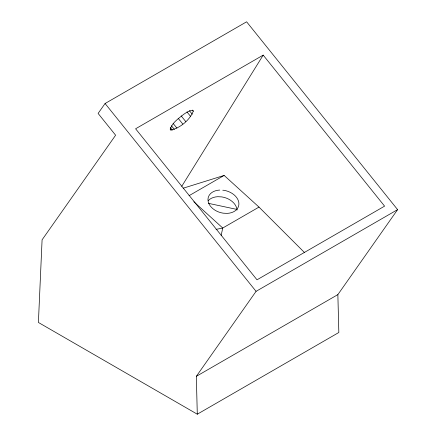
<?xml version="1.0" encoding="UTF-8"?>
<svg xmlns="http://www.w3.org/2000/svg" width="436" height="436" viewBox="0 0 436 436"><rect width="100%" height="100%" fill="white"/><g stroke="black" fill="none" stroke-linecap="round" stroke-linejoin="round"><path stroke-width="0.65" d="M193.311 111.115C189.796 120.091 180.319 127.884 170.961 130.108L170.312 129.438C171.964 122.68 178.716 118.439 183.823 114.237A14.78 3.564 -40.1 0 1 191.268 110.444L192.658 110.444L193.311 111.115L192.472 110.074M221.166 235.347L222.742 228.023L258.995 207.089L304.688 252.733M181.73 186.33L263.191 55.121L384.59 206.146L257 279.808L135.601 128.784L263.191 55.121M105.081 103.512L98.105 113.431L115.616 135.215L42.085 239.833L38.401 322.46L197.295 414.2L338.832 332.494L337.862 294.616L397.599 209.629L246.613 21.8L105.081 103.512L256.068 291.346L196.325 376.333L197.295 414.2M189.06 195.688L224.142 175.43L258.995 207.089M256.068 291.346L397.599 209.629M196.325 376.333L337.862 294.616M183.185 188.205L224.142 175.43M216.082 229.385L222.742 228.023L193.862 201.786M222.769 190.232L223.744 190.281A15.778 11.265 16.2 0 1 238.819 202.549A15.778 11.265 16.2 0 1 227.151 213.384L223.134 213.166A15.778 11.265 16.2 0 1 208.065 200.903A15.778 11.265 16.2 0 1 219.733 190.069M208.528 203.367L237.124 209.465M189.437 110.717L192.271 114.237M186.962 111.899L190.646 116.477M181.153 115.851L185.752 121.568M178.177 118.309L182.809 124.069M173.114 123.404L176.923 128.146M171.424 125.759L174.384 129.438M170.247 127.492L172.351 130.108M170.127 129.067L170.961 130.108M208.272 200.609A15.778 11.265 16.2 0 1 217.809 196.696L221.826 196.914A15.778 11.265 16.2 0 1 236.982 210.092"/></g></svg>
